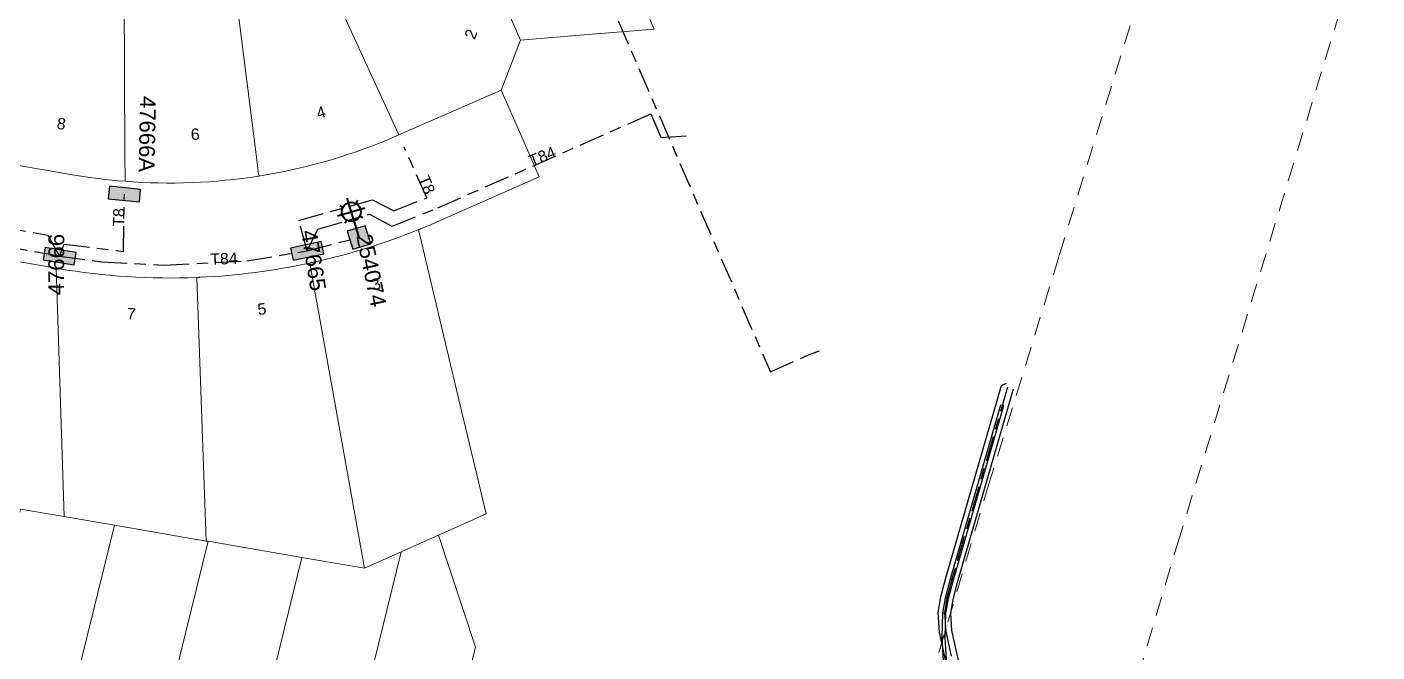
# Model space of a CAD drawing. Header units: metres. Extents: x 289087 to 291245, y 6227587 to 6229773.
# Drawn here: x 290987.4 to 291200.7, y 6228658 to 6228756.8 of the extents above; entities that cross this region are included whole.
import ezdxf
from ezdxf.enums import TextEntityAlignment as Align

# ---------------------------------------------------------------- set-up
doc = ezdxf.new("R2010")
doc.units = ezdxf.units.M
doc.linetypes.add('Cable Exist UG', pattern=[8.2, 4, -1.2, 1.8, -1.2])
doc.linetypes.add('Dash', pattern=[5, 3, -2])
for name, color, linetype, lineweight in [('Cadastre Easements_SP_EXT', 9, 'Continuous', 5), ('Cadastre Land Parcels_SP_EXT', 9, 'Continuous', 5), ('Cadastre Roads_SP_EXT', 9, 'Continuous', 5)]:
    doc.layers.add(name, color=color, linetype=linetype, lineweight=lineweight)
for name, color, linetype in [('Duct_SP_EXT', 7, 'Continuous'), ('Equip_SP_SL_EXT', 7, 'Continuous'), ('Mains_HV_EXT', 7, 'Continuous'), ('Mains_LV_EXT', 7, 'Continuous'), ('Mains_LV_SL_EXT', 7, 'Continuous'), ('Mains_TR_EXT', 7, 'Continuous'), ('SupportsUG_SP_LV_EXT', 7, 'Continuous'), ('SupportsUG_SP_LV_SL_EXT', 7, 'Continuous')]:
    doc.layers.add(name, color=color, linetype=linetype)
doc.styles.add('COLUMN_LABEL', font='arial.ttf')
doc.styles.add('iecARIAL', font='arial.ttf', dxfattribs={"height": 2})
doc.styles.add('POLE_LABEL', font='arial.ttf')
doc.styles.get("Standard").update_dxf_attribs({"font": 'arial.ttf'})
doc.linetypes.add('Cable E UG', pattern='A,6,-0.5,["E",Standard,S=1.7,R=0,X=0.5,Y=-1],-2.9', length=9.4)
doc.linetypes.add('Cable P UG', pattern='A,6,-0.5,["P",Standard,S=1.7,R=0,X=0.5,Y=-1],-2.9', length=9.4)

# ---------------------------------------------------------------- blocks, each defined once
blk = doc.blocks.new('COLUMN_EXT')
blk.add_hatch(color=256).paths.add_polyline_path([(-1.49, 1.48), (-1.49, -1.49), (1.48, -1.49), (1.48, 1.48)])
blk.add_lwpolyline([(-1.49, -1.49), (1.48, -1.49), (1.48, 1.48), (-1.49, 1.48)], close=True)
for tag, height, style, flags, p in [('ASSET_NUM', 2.5, 'COLUMN_LABEL', 8, (2, 2)), ('STRUCTURE_PLANT_NUMBER', 0.2, 'POLE_LABEL', 9, (1.81, 0.03)), ('STREET_CODE', 0.2, 'COLUMN_LABEL', 9, (1.81, -0.2))]:
    blk.add_attdef(tag, text='', height=height, dxfattribs=dict(style=style, flags=flags)).set_placement(p, align=Align.MIDDLE_LEFT)
at = {"flags": 9}
for tag, p in [('COLUMN_TYPE', (1.81, -0.4)), ('OWNED_BY', (1.81, -0.6)), ('STATE', (1.81, -0.8)), ('USAGE', (1.81, -1)), ('STREETNAME', (1.81, -1.6)), ('SUBURB', (1.81, -1.8)), ('LEGEND', (1.81, -1.2)), ('LOCATION', (1.81, -1.4)), ('NOTES', (1.81, -2))]:
    blk.add_attdef(tag, text='', height=0.2, dxfattribs=at).set_placement(p, align=Align.MIDDLE_LEFT)
at = {"flags": 1}
blk.add_attdef('Z', (1.81, -2.35), '', height=0.2, dxfattribs=at)
blk = doc.blocks.new('PILLAR_EXT')
blk.add_hatch(color=256).paths.add_polyline_path([(-2.475, 0.99), (-2.475, -0.99), (2.475, -0.99), (2.475, 0.99)])
blk.add_lwpolyline([(-2.475, -0.99), (2.475, -0.99), (2.475, 0.99), (-2.475, 0.99)], close=True)
at = {"style": 'iecARIAL', "flags": 8}
blk.add_attdef('ASSET_NUM', (1.5, 3.5), '', height=2.5, dxfattribs=at)
for tag, p, flags in [('OWNED_BY', (0, -0.2), 9), ('STATE', (0, -0.4), 9), ('SUPPORT_TYPE', (0, -0.6), 9), ('STREETNAME', (0, -1.8), 9), ('SUBURB', (0, -2), 1), ('USAGE', (0, -0.8), 9), ('LEGEND', (0, -1), 9), ('LOCATION', (0, -1.2), 9), ('NOTES', (0, -1.4), 9), ('PARENT', (0, -1.6), 9)]:
    blk.add_attdef(tag, p, '', height=0.2, dxfattribs=dict(flags=flags))
blk = doc.blocks.new('SL_LANTERN_EXT')
at = {"lineweight": 40}
for p, q in [((0, 1.97), (0, 6.47)), ((-1.46, 5.68), (-1.06, 5.28)), ((1.46, 5.68), (1.06, 5.28)), ((-2.25, 4.22), (2.25, 4.22)), ((-1.46, 2.76), (-1.06, 3.16)), ((0, 0), (0, 2.72)), ((1.46, 2.76), (1.06, 3.16))]:
    blk.add_line(p, q, dxfattribs=at)
blk.add_circle((0, 4.22), 1.5, dxfattribs=at)
at = {"style": 'iecARIAL', "flags": 9}
blk.add_attdef('ASSET_NUM', (1.5, 1.5), '', height=2.5, dxfattribs=at)
for tag, p, height, flags in [('OPERATING_VOLTAGE', (0.98, -1.65), 0.2, 9), ('ORIENTATION', (0.98, -1.85), 0.2, 9), ('OWNED_BY', (0.98, -2.05), 0.2, 9), ('STATE', (0.98, -2.25), 0.2, 9), ('CONSTRUCTED_VOLTAGE', (0.98, -0.65), 0.2, 9), ('CONTROL_TYPE', (0.98, -0.85), 0.2, 9), ('LANTERN_PURPOSE', (0.98, -1.05), 0.2, 9), ('LANTERN_TYPE', (0.98, -1.25), 0.2, 9), ('NO_PHASES', (0.98, -1.45), 0.2, 9), ('LNUMBER', (2.18, -3.25), 2.5, 8), ('USAGE', (0.98, -2.45), 0.2, 9), ('CEXIST', (0.98, -2.65), 0.2, 9), ('CNEW', (0.98, -2.85), 0.2, 9), ('CNUMBER', (0.98, -3.05), 0.2, 9), ('CREMOVE', (0.98, -3.25), 0.2, 9), ('CREPLACE', (0.98, -3.45), 0.2, 9), ('LKINGHEIGHT', (0.98, -3.65), 0.2, 9), ('LBRACKET', (0.98, -3.85), 0.2, 9), ('LBRACKETVOCAB', (0.98, -4.05), 0.2, 9), ('LCATEGORY', (0.98, -4.25), 0.2, 9), ('LCHARGE1', (0.98, -4.45), 0.2, 9), ('LCHARGE1PERCENT', (0.98, -4.65), 0.2, 9), ('LCHARGE2', (0.98, -4.85), 0.2, 9), ('LCHARGE2PERCENT', (0.98, -5.05), 0.2, 9), ('LCHARGE3', (0.98, -5.25), 0.2, 9), ('LCHARGE3PERCENT', (0.98, -5.45), 0.2, 9), ('LEXIST', (0.98, -5.65), 0.2, 9), ('LLAMP', (0.98, -5.85), 0.2, 9), ('LLAMPVOCAB', (0.98, -6.05), 0.2, 9), ('LMAST', (0.98, -6.25), 0.2, 9), ('LMASTVOCAB', (0.98, -6.45), 0.2, 9), ('LNEW', (0.98, -6.65), 0.2, 9), ('LANTNUMBER', (0.98, -6.85), 0.2, 9), ('LOUTREACH', (0.98, -7.25), 0.2, 9), ('LOUTREACHVOCAB', (0.98, -7.45), 0.2, 9), ('LRATECODE', (0.98, -7.65), 0.2, 9), ('LREMOVE', (0.98, -7.85), 0.2, 9), ('LREPLACE', (0.98, -8.05), 0.2, 9), ('LTYPE', (0.98, -8.25), 0.2, 9), ('LTYPEVOCAB', (0.98, -8.45), 0.2, 9), ('LEGEND', (0.98, -8.65), 0.2, 9), ('STREETNAME', (0.98, -9.25), 0.2, 9), ('SUBURB', (0.98, -9.45), 0.2, 1), ('LOCATION', (0.98, -8.85), 0.2, 9), ('NOTES', (0.98, -9.05), 0.2, 9)]:
    blk.add_attdef(tag, p, '', height=height, dxfattribs=dict(flags=flags))

msp = doc.modelspace()

# ---------------------------------------------------------------- linework, layer by layer
at = {"layer": 'Cadastre Easements_SP_EXT', "linetype": 'Dash'}
for points in [[(290977.25, 6228018.13), (290992.61, 6228069.58), (290992.92, 6228070.71), (291008.39, 6228125.77), (291014.28, 6228146.77), (291043.38, 6228250.36), (291046.9, 6228262.96), (291047.62, 6228265.89), (291169.14, 6228675.04), (291200.65, 6228778.46)], [(291163.13, 6228761.74), (291150.41, 6228720.47), (291139.4, 6228684.73), (291130.77, 6228655.58), (291123.53, 6228632.89), (291122.72, 6228630.11), (291082.87, 6228494.13), (291073.5, 6228463.04), (291072.6, 6228459.95), (291018.7, 6228273.98), (291018.7, 6228273.98), (291017.88, 6228270.84), (291014.42, 6228257.58), (290966.97, 6228077.19), (290966.87, 6228076.78), (290966.87, 6228076.78), (290947.09, 6228006.96)]]:
    msp.add_lwpolyline(points, dxfattribs=at)
at = {"layer": 'Cadastre Land Parcels_SP_EXT', "linetype": 'Continuous'}
for points in [[(291002.85, 6228736.69), (291002.67, 6228774.6), (291002.67, 6228775.1), (291000.21, 6228774.54), (290986.74, 6228771.48), (290980.56, 6228735.84), (290994.56, 6228733.42), (290995.59, 6228733.24), (290996.63, 6228733.08), (290997.66, 6228732.93), (290998.7, 6228732.8), (290999.74, 6228732.67), (291000.78, 6228732.56), (291001.83, 6228732.46), (291002.88, 6228732.37), (291002.85, 6228736.69)], [(291065.35, 6228754.71), (291060.09, 6228766.67), (291056.31, 6228775.36), (291034.66, 6228764.73), (291046.12, 6228739.7), (291062.28, 6228746.8), (291065.35, 6228754.71)], [(291025.43, 6228733.43), (291026.85, 6228733.7), (291028.26, 6228733.97), (291029.67, 6228734.29), (291031.08, 6228734.61), (291032.49, 6228734.97), (291033.89, 6228735.33), (291035.27, 6228735.74), (291036.67, 6228736.15), (291038.04, 6228736.6), (291039.41, 6228737.05), (291040.77, 6228737.55), (291042.13, 6228738.04), (291043.47, 6228738.58), (291044.81, 6228739.12), (291046.12, 6228739.7), (291034.66, 6228764.73), (291019.14, 6228772.09), (291023.47, 6228737.42), (291024, 6228733.21), (291025.43, 6228733.43)], [(291049.25, 6228724.73), (291048.24, 6228724.32), (291047.22, 6228723.94), (291046.2, 6228723.55), (291045.17, 6228723.18), (291044.15, 6228722.82), (291043.11, 6228722.47), (291042.08, 6228722.13), (291041.03, 6228721.81), (291039.99, 6228721.48), (291038.94, 6228721.18), (291037.9, 6228720.88), (291036.84, 6228720.6), (291035.78, 6228720.32), (291034.73, 6228720.06), (291033.67, 6228719.8), (291032.6, 6228719.57), (291032.59, 6228719.56), (291032.57, 6228719.56), (291032.55, 6228719.56), (291032.54, 6228719.55), (291032.52, 6228719.55), (291032.5, 6228719.55), (291032.49, 6228719.54), (291032.47, 6228719.54), (291032.41, 6228719.53), (291032.36, 6228719.52), (291032.31, 6228719.5), (291032.26, 6228719.49), (291032.21, 6228719.48), (291032.16, 6228719.47), (291032.11, 6228719.46), (291032.06, 6228719.45), (291040.73, 6228671.22), (291046.48, 6228673.8), (291052.42, 6228676.46), (291059.91, 6228679.81), (291054.95, 6228700.71), (291049.25, 6228724.73)], [(290991.99, 6228718.63), (290973.87, 6228721.78), (290970.77, 6228683.24), (290986.36, 6228680.56), (290993.26, 6228679.37), (290991.99, 6228718.63)], [(291032.06, 6228719.45), (291030.99, 6228719.22), (291029.92, 6228719.01), (291028.85, 6228718.8), (291027.78, 6228718.62), (291026.7, 6228718.43), (291025.63, 6228718.27), (291024.55, 6228718.11), (291023.46, 6228717.97), (291022.38, 6228717.83), (291021.3, 6228717.71), (291020.21, 6228717.59), (291019.13, 6228717.49), (291018.04, 6228717.4), (291016.95, 6228717.33), (291015.86, 6228717.25), (291014.77, 6228717.2), (291014.76, 6228717.2), (291014.74, 6228717.2), (291014.72, 6228717.2), (291014.7, 6228717.2), (291014.68, 6228717.2), (291014.67, 6228717.2), (291014.65, 6228717.2), (291014.63, 6228717.2), (291014.58, 6228717.19), (291014.53, 6228717.19), (291014.48, 6228717.19), (291014.42, 6228717.19), (291014.37, 6228717.19), (291014.32, 6228717.18), (291014.26, 6228717.18), (291014.21, 6228717.18), (291015.72, 6228675.51), (291016, 6228675.47), (291030.82, 6228672.92), (291040.73, 6228671.22), (291032.06, 6228719.45)], [(290992.22, 6228718.59), (290992.19, 6228718.6), (290992.16, 6228718.61), (290992.12, 6228718.61), (290992.09, 6228718.62), (290992.06, 6228718.62), (290992.02, 6228718.63), (290991.99, 6228718.63), (290993.26, 6228679.37), (291001.19, 6228678.01), (291015.72, 6228675.51), (291014.21, 6228717.18), (291012.84, 6228717.12), (291011.48, 6228717.1), (291010.1, 6228717.08), (291008.73, 6228717.1), (291007.35, 6228717.11), (291005.98, 6228717.17), (291004.61, 6228717.22), (291003.24, 6228717.3), (291001.87, 6228717.39), (291000.5, 6228717.51), (290999.13, 6228717.64), (290997.76, 6228717.8), (290996.4, 6228717.96), (290995.04, 6228718.15), (290993.69, 6228718.34), (290992.34, 6228718.57), (290992.33, 6228718.58), (290992.31, 6228718.58), (290992.3, 6228718.58), (290992.3, 6228718.58), (290992.28, 6228718.58), (290992.27, 6228718.58), (290992.26, 6228718.59), (290992.25, 6228718.59), (290992.22, 6228718.59)], [(291001.19, 6228678.01), (290993.26, 6228679.37), (290986.36, 6228680.56), (290978.94, 6228650.32), (290993.51, 6228646.75), (291001.19, 6228678.01)], [(291016, 6228675.47), (291015.72, 6228675.51), (291001.19, 6228678.01), (290993.51, 6228646.75), (291008.08, 6228643.17), (291016, 6228675.47)], [(291058.22, 6228658.71), (291052.42, 6228676.46), (291046.48, 6228673.8), (291037.21, 6228636.02), (291051.77, 6228632.45), (291058.22, 6228658.71)], [(291030.82, 6228672.92), (291016, 6228675.47), (291008.08, 6228643.17), (291022.64, 6228639.6), (291030.82, 6228672.92)], [(291046.48, 6228673.8), (291040.73, 6228671.22), (291030.82, 6228672.92), (291022.64, 6228639.6), (291037.21, 6228636.02), (291046.48, 6228673.8)]]:
    msp.add_lwpolyline(points, close=True, dxfattribs=at)
msp.add_lwpolyline([(291002.67, 6228774.6), (291002.85, 6228736.69), (291002.88, 6228732.37), (291004.19, 6228732.27), (291005.51, 6228732.2), (291006.83, 6228732.14), (291008.16, 6228732.11), (291009.49, 6228732.09), (291010.81, 6228732.1), (291012.14, 6228732.11), (291013.46, 6228732.17), (291013.46, 6228732.17), (291014.79, 6228732.22), (291016.11, 6228732.31), (291017.43, 6228732.4), (291018.76, 6228732.53), (291020.07, 6228732.66), (291021.39, 6228732.83), (291022.7, 6228733), (291024, 6228733.21), (291023.47, 6228737.42), (291019.14, 6228772.09)], dxfattribs=at)
at = {"layer": 'Cadastre Roads_SP_EXT', "linetype": 'Continuous'}
msp.add_lwpolyline([(291068.08, 6228798.73), (291060.64, 6228816.64), (291049.56, 6228813.05), (291041.55, 6228810.46), (291048.43, 6228793.82), (291056.13, 6228775.78), (291056.31, 6228775.36), (291060.09, 6228766.67), (291065.35, 6228754.71), (291074.1, 6228755.41), (291086.47, 6228756.4), (291078.42, 6228774.72), (291077.75, 6228776.26), (291077.16, 6228777.59), (291068.08, 6228798.73)], close=True, dxfattribs=at)
msp.add_lwpolyline([(290973.87, 6228721.78), (290991.99, 6228718.63), (290992.02, 6228718.63), (290992.06, 6228718.62), (290992.09, 6228718.62), (290992.12, 6228718.61), (290992.16, 6228718.61), (290992.19, 6228718.6), (290992.22, 6228718.59), (290992.25, 6228718.59), (290992.26, 6228718.59), (290992.27, 6228718.58), (290992.28, 6228718.58), (290992.3, 6228718.58), (290992.3, 6228718.58), (290992.31, 6228718.58), (290992.33, 6228718.58), (290992.34, 6228718.57), (290993.69, 6228718.34), (290995.04, 6228718.15), (290996.4, 6228717.96), (290997.76, 6228717.8), (290999.13, 6228717.64), (291000.5, 6228717.51), (291001.87, 6228717.39), (291003.24, 6228717.3), (291004.61, 6228717.22), (291005.98, 6228717.17), (291007.35, 6228717.11), (291008.73, 6228717.1), (291010.1, 6228717.08), (291011.48, 6228717.1), (291012.84, 6228717.12), (291014.21, 6228717.18), (291014.26, 6228717.18), (291014.32, 6228717.18), (291014.37, 6228717.19), (291014.42, 6228717.19), (291014.48, 6228717.19), (291014.53, 6228717.19), (291014.58, 6228717.19), (291014.63, 6228717.2), (291014.65, 6228717.2), (291014.67, 6228717.2), (291014.68, 6228717.2), (291014.7, 6228717.2), (291014.72, 6228717.2), (291014.74, 6228717.2), (291014.76, 6228717.2), (291014.77, 6228717.2), (291015.86, 6228717.25), (291016.95, 6228717.33), (291018.04, 6228717.4), (291019.13, 6228717.49), (291020.21, 6228717.59), (291021.3, 6228717.71), (291022.38, 6228717.83), (291023.46, 6228717.97), (291024.55, 6228718.11), (291025.63, 6228718.27), (291026.7, 6228718.43), (291027.78, 6228718.62), (291028.85, 6228718.8), (291029.92, 6228719.01), (291030.99, 6228719.22), (291032.06, 6228719.45), (291032.11, 6228719.46), (291032.16, 6228719.47), (291032.21, 6228719.48), (291032.26, 6228719.49), (291032.31, 6228719.5), (291032.36, 6228719.52), (291032.41, 6228719.53), (291032.47, 6228719.54), (291032.49, 6228719.54), (291032.5, 6228719.55), (291032.52, 6228719.55), (291032.54, 6228719.55), (291032.55, 6228719.56), (291032.57, 6228719.56), (291032.59, 6228719.56), (291032.6, 6228719.57), (291033.67, 6228719.8), (291034.73, 6228720.06), (291035.78, 6228720.32), (291036.84, 6228720.6), (291037.9, 6228720.88), (291038.94, 6228721.18), (291039.99, 6228721.48), (291041.03, 6228721.81), (291042.08, 6228722.13), (291043.11, 6228722.47), (291044.15, 6228722.82), (291045.17, 6228723.18), (291046.2, 6228723.55), (291047.22, 6228723.94), (291048.24, 6228724.32), (291049.25, 6228724.73), (291049.28, 6228724.74), (291049.32, 6228724.76), (291049.35, 6228724.77), (291049.38, 6228724.79), (291049.42, 6228724.8), (291049.46, 6228724.81), (291049.49, 6228724.83), (291049.52, 6228724.84), (291049.54, 6228724.85), (291049.55, 6228724.85), (291049.56, 6228724.86), (291049.57, 6228724.86), (291049.58, 6228724.87), (291049.59, 6228724.87), (291049.6, 6228724.88), (291049.61, 6228724.88), (291049.93, 6228725.01), (291050.26, 6228725.14), (291050.58, 6228725.28), (291050.9, 6228725.41), (291051.22, 6228725.55), (291051.53, 6228725.69), (291051.86, 6228725.82), (291052.18, 6228725.96), (291068.32, 6228733.06), (291065.39, 6228739.72), (291062.28, 6228746.8), (291046.12, 6228739.7), (291044.81, 6228739.12), (291043.47, 6228738.58), (291042.13, 6228738.04), (291040.77, 6228737.55), (291039.41, 6228737.05), (291038.04, 6228736.6), (291036.67, 6228736.15), (291035.27, 6228735.74), (291033.89, 6228735.33), (291032.49, 6228734.97), (291031.08, 6228734.61), (291029.67, 6228734.29), (291028.26, 6228733.97), (291026.85, 6228733.7), (291025.43, 6228733.43), (291024, 6228733.21), (291022.7, 6228733), (291021.39, 6228732.83), (291020.07, 6228732.66), (291018.76, 6228732.53), (291017.43, 6228732.4), (291016.11, 6228732.31), (291014.79, 6228732.22), (291013.46, 6228732.17), (291012.14, 6228732.11), (291010.81, 6228732.1), (291010.81, 6228732.1), (291009.49, 6228732.09), (291008.16, 6228732.11), (291006.83, 6228732.14), (291005.51, 6228732.2), (291004.19, 6228732.27), (291002.88, 6228732.37), (291001.83, 6228732.46), (291000.78, 6228732.56), (290999.74, 6228732.67), (290998.7, 6228732.8), (290997.66, 6228732.93), (290996.63, 6228733.08), (290995.59, 6228733.24), (290994.56, 6228733.42), (290980.56, 6228735.84)], dxfattribs=at)
at = {"layer": 'Duct_SP_EXT'}
for p, q in [((291133.27, 6228669.51), (291141.24, 6228697.06)), ((291133.73, 6228669.38), (291141.7, 6228696.93)), ((291141.24, 6228697.06), (291141.47, 6228697)), ((291141.7, 6228696.93), (291141.47, 6228697)), ((291132.48, 6228666.55), (291133.27, 6228669.51)), ((291132.95, 6228666.45), (291133.73, 6228669.38)), ((291133.27, 6228669.51), (291133.5, 6228669.45)), ((291133.73, 6228669.38), (291133.5, 6228669.45)), ((291132.08, 6228664.17), (291132.48, 6228666.55)), ((291132.48, 6228666.55), (291132.71, 6228666.5)), ((291132.56, 6228664.12), (291132.95, 6228666.45)), ((291132.95, 6228666.45), (291132.71, 6228666.5)), ((291131.94, 6228660.29), (291132.08, 6228664.17)), ((291132.08, 6228664.17), (291132.32, 6228664.15)), ((291132.56, 6228664.12), (291132.32, 6228664.15)), ((291132.42, 6228660.3), (291132.56, 6228664.12)), ((291131.94, 6228660.29), (291132.18, 6228660.3)), ((291132.29, 6228654.73), (291131.94, 6228660.29)), ((291132.42, 6228660.3), (291132.18, 6228660.3)), ((291132.77, 6228654.85), (291132.42, 6228660.3))]:
    msp.add_line(p, q, dxfattribs=at)
at = {"layer": 'Mains_HV_EXT', "linetype": 'Cable Exist UG'}
msp.add_lwpolyline([(291040.56, 6228861.13), (291049.56, 6228836.4), (291048.16, 6228832.99), (291104.82, 6228702.24), (291110.86, 6228704.96), (291112.6, 6228705.56)], dxfattribs=at)
at = {"layer": 'Mains_HV_EXT', "linetype": 'Cable E UG'}
msp.add_lwpolyline([(290989.92, 6228076.31), (290990.3, 6228077.51), (291015.38, 6228170.7), (291016.02, 6228173.22), (291037.71, 6228251.56), (291040.26, 6228267.85), (291142.89, 6228628.34), (291142.71, 6228631.66), (291142.54, 6228632.85), (291141.81, 6228634.5), (291132.74, 6228655.59), (291131.52, 6228661.06), (291131.31, 6228664.2), (291131.73, 6228666.71), (291132.53, 6228669.71), (291141.33, 6228700.11), (291142.14, 6228700.47)], dxfattribs=at)
at = {"layer": 'Mains_HV_EXT', "linetype": 'Cable P UG'}
msp.add_lwpolyline([(290991.83, 6228075.71), (290992.22, 6228076.96), (291017.32, 6228170.2), (291017.95, 6228172.7), (291039.67, 6228251.13), (291042.22, 6228267.42), (291144.91, 6228628.11), (291144.7, 6228631.86), (291144.48, 6228633.41), (291143.64, 6228635.3), (291134.65, 6228656.21), (291133.51, 6228661.34), (291133.32, 6228664.1), (291133.69, 6228666.29), (291134.46, 6228669.18), (291143.25, 6228699.56)], dxfattribs=at)
at = {"layer": 'Mains_LV_EXT', "linetype": 'Cable Exist UG'}
for points in [[(291031.63, 6228721.37), (291033.32, 6228724.83), (291041.5, 6228727.18), (291045.08, 6228725.27), (291052.27, 6228728.17), (291085.94, 6228743.02), (291087.53, 6228739.28), (291091.64, 6228739.56)], [(291031.63, 6228721.37), (291030.35, 6228726.18), (291041.95, 6228729.44), (291045.32, 6228727.72), (291050.57, 6228729.76), (291046.96, 6228737.77)], [(290992.54, 6228720.55), (290993.27, 6228722.41), (291002.63, 6228721.3), (291002.78, 6228730.36)], [(290954.62, 6228727.1), (290969.25, 6228724.52), (290972.19, 6228727.06), (290990.66, 6228723.88), (290992.54, 6228720.55)], [(290992.54, 6228720.55), (290999.2, 6228719.66), (291009.03, 6228719.11), (291022.1, 6228719.8), (291031.63, 6228721.37)]]:
    msp.add_lwpolyline(points, dxfattribs=at)
at = {"layer": 'Mains_LV_SL_EXT', "linetype": 'Cable Exist UG'}
for points in [[(290992.54, 6228720.55), (290974.34, 6228723.7)], [(291031.63, 6228721.37), (291039.84, 6228723.51)]]:
    msp.add_lwpolyline(points, dxfattribs=at)
at = {"layer": 'Mains_TR_EXT', "linetype": 'Cable Exist UG'}
msp.add_lwpolyline([(291142.29, 6228699.84), (291133.5, 6228669.45), (291132.71, 6228666.5), (291132.32, 6228664.15), (291132.52, 6228661.2), (291133.69, 6228655.9), (291142.72, 6228634.9), (291143.51, 6228633.13), (291143.7, 6228631.76), (291143.9, 6228628.23), (291041.24, 6228267.64), (291038.69, 6228251.35), (291016.99, 6228172.96), (291016.35, 6228170.45), (290991.26, 6228077.23), (290990.86, 6228075.96)], dxfattribs=at)

# ---------------------------------------------------------------- block references
at = {"layer": 'Equip_SP_SL_EXT', "rotation": 16.78575349857408}
msp.add_blockref('SL_LANTERN_EXT', (291039.84, 6228723.51), dxfattribs=at)
at = {"layer": 'SupportsUG_SP_LV_EXT'}
ref = msp.add_blockref('PILLAR_EXT', (291002.78, 6228730.36), dxfattribs=dict(at, rotation=174.178437225439))
ref.add_attrib('ASSET_NUM', '47666A', dxfattribs={"layer": '0', "height": 2.5, "rotation": 268.8708, "style": 'iecARIAL'}).set_placement((291004.28, 6228733.86), align=Align.BOTTOM_RIGHT)
ref = msp.add_blockref('PILLAR_EXT', (290992.54, 6228720.55), dxfattribs=dict(at, rotation=350.6530395426967))
ref.add_attrib('ASSET_NUM', '47666', dxfattribs={"layer": '0', "height": 2.5, "rotation": 89.6675, "style": 'iecARIAL'}).set_placement((290994.04, 6228724.05), align=Align.BOTTOM_RIGHT)
ref = msp.add_blockref('PILLAR_EXT', (291031.63, 6228721.37), dxfattribs=dict(at, rotation=12.14888806186851))
ref.add_attrib('ASSET_NUM', '47665', dxfattribs={"layer": '0', "height": 2.5, "rotation": 279.2324, "style": 'iecARIAL'}).set_placement((291033.13, 6228724.87), align=Align.TOP_LEFT)
at = {"layer": 'SupportsUG_SP_LV_SL_EXT'}
ref = msp.add_blockref('COLUMN_EXT', (291039.84, 6228723.51), dxfattribs=dict(at, rotation=16.78575349857408))
ref.add_attrib('ASSET_NUM', '254074', dxfattribs={"layer": '0', "height": 2.5, "rotation": 281.7007, "style": 'COLUMN_LABEL'}).set_placement((291041.84, 6228724.26), align=Align.TOP_LEFT)

# ---------------------------------------------------------------- texts
at = {"layer": 'Cadastre Land Parcels_SP_EXT'}
for s, rotation, p in [('2', 68.7208, (291058.1, 6228754.67)), ('8', 350.7345, (290991.99, 6228740.71)), ('4', 16.4026, (291033.41, 6228742.21)), ('6', 3.0989, (291013.31, 6228738.89)), ('3', 16.5288, (291042.11, 6228715.08)), ('7', 356.6852, (291003.13, 6228710.58)), ('5', 6.7627, (291023.92, 6228711.22))]:
    msp.add_text(s, height=1.8, rotation=rotation, dxfattribs=at).set_placement(p)
at = {"layer": 'Mains_LV_EXT'}
for s, rotation, p in [('T84', 22.3377, (291067.12, 6228734.67)), ('T8', 292.2033, (291049.17, 6228732.86)), ('T8', 88.0602, (291002.74, 6228725.17)), ('T84', 2.4236, (291016.38, 6228719.15))]:
    msp.add_text(s, height=1.8, rotation=rotation, dxfattribs=at).set_placement(p)

doc.saveas('drawing.dxf')
